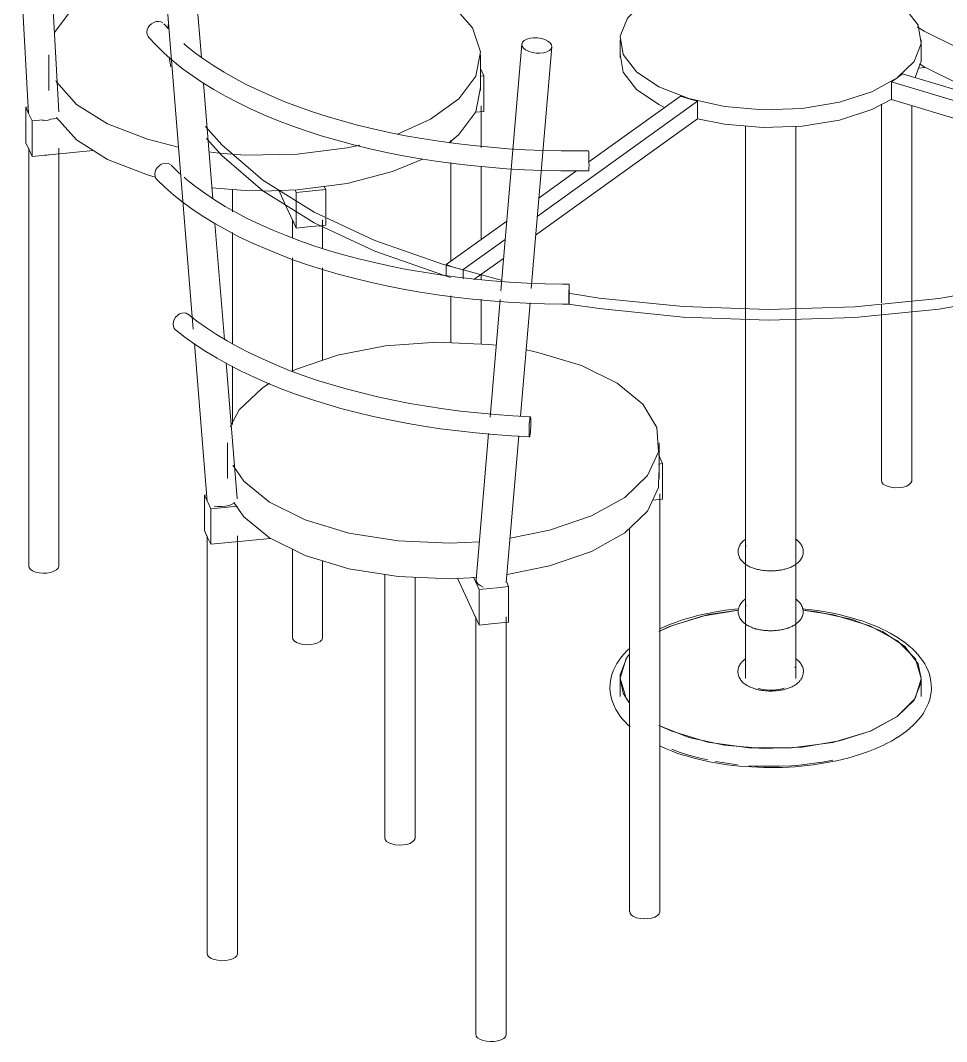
# Model space of a CAD drawing. Header units: millimetres. Extents: x -44545 to 51785, y -22696 to 32686.
# Drawn here: x -11808 to -10886, y 2694 to 3710 of the extents above; entities that cross this region are included whole.
import ezdxf

# ---------------------------------------------------------------- set-up
doc = ezdxf.new("R2010")
doc.units = ezdxf.units.MM
doc.layers.add('I-FURN-PNLS', color=30, linetype='Continuous', lineweight=9)

# ---------------------------------------------------------------- blocks, each defined once
blk = doc.blocks.new('Table Dining 4 Seater-Circular - 1200 mm dia-V80-3D Section 3')
at = {"layer": 'I-FURN-PNLS'}
for p, q in [((-11769.9, 3619.3), (-11799.3, 4145)), ((-11667.5, 3792.2), (-11636, 3403.2)), ((-11627.8, 3673.6), (-11637.6, 3794.6)), ((-11808.1, 3764.6), (-11799.9, 3617.7)), ((-11665.4, 3706.9), (-11660.7, 3701.9)), ((-11661, 3706.5), (-11661.1, 3702.7)), ((-11211.1, 3691.2), (-11211.1, 3673.5)), ((-10911.1, 3673.5), (-10911.1, 3691.2)), ((-11308.9, 3686.8), (-11329.8, 3441.4)), ((-11299.5, 3443.6), (-11279, 3684.2)), ((-11779.9, 3676.1), (-11779.9, 3640.6)), ((-11658.3, 3664.4), (-11659.9, 3673.6)), ((-11349.9, 3640.6), (-11349.9, 3676.1)), ((-11346.6, 3655.3), (-11350, 3662.5)), ((-10907.5, 3663.7), (-10914, 3663)), ((-11616.4, 3533), (-11625.7, 3648.1)), ((-11350, 3654.9), (-11346.6, 3655.3)), ((-11346.6, 3619.9), (-11346.6, 3655.3)), ((-10940.8, 3649.4), (-10580.4, 3541)), ((-10940.8, 3649.4), (-10940.8, 3631.7)), ((-10569.5, 3548.8), (-10930, 3657.2)), ((-11293.5, 3515.4), (-11134, 3630.2)), ((-11150.8, 3635.2), (-11242, 3569.6)), ((-11134, 3612.5), (-11134, 3630.2)), ((-10582.6, 3524), (-10940.8, 3631.7)), ((-11800, 3624.3), (-11802.7, 3624.1)), ((-11802.7, 3624.1), (-11799.6, 3617.3)), ((-11802.7, 3588.6), (-11802.7, 3624.1)), ((-11346.6, 3619.9), (-11355.1, 3619)), ((-11349.5, 3584), (-11349.5, 3625.4)), ((-10950.7, 3627), (-10950.7, 3429.3)), ((-10920.7, 3420.5), (-10920.7, 3625.7)), ((-11799.3, 3616.6), (-11796.4, 3610.4)), ((-11796.4, 3610.4), (-11785.4, 3611.5)), ((-11796.4, 3575), (-11796.4, 3610.4)), ((-11778.2, 3612.2), (-11772, 3612.8)), ((-11134, 3612.5), (-11295.2, 3496.6)), ((-11086, 3605.2), (-11086, 3412.9)), ((-11036.2, 3412.9), (-11036.2, 3605)), ((-11799.5, 3581.7), (-11802.7, 3588.6)), ((-11681.7, 3592.1), (-11650.9, 3584.4)), ((-11379.5, 3591.2), (-11379.5, 3588.5)), ((-11799.8, 3583.2), (-11799.8, 3167.4)), ((-11796.4, 3575), (-11799.5, 3581.7)), ((-11735.6, 3581.1), (-11796.4, 3575)), ((-11769.8, 3167.4), (-11769.8, 3583.2)), ((-11620.6, 3579.5), (-11610.4, 3578.3)), ((-11379.5, 3569.1), (-11379.5, 3470.6)), ((-11674, 3554.5), (-11681.7, 3556.7)), ((-11349.5, 3492.3), (-11349.5, 3565.5)), ((-11254, 3561), (-11292, 3533.7)), ((-11596.8, 3519.8), (-11596.8, 3542.3)), ((-11544, 3526.7), (-11550.9, 3541.5)), ((-11534.6, 3541.7), (-11533.4, 3539.1)), ((-11533.4, 3539.1), (-11504.1, 3542.1)), ((-11533.4, 3520.1), (-11533.4, 3539.1)), ((-11504.1, 3542.1), (-11505.6, 3545.3)), ((-11504.1, 3514.9), (-11504.1, 3542.1)), ((-11536.1, 3509.6), (-11544, 3526.7)), ((-11533.4, 3503.7), (-11533.4, 3520.1)), ((-11605, 3392.9), (-11614.4, 3508.5)), ((-11537.2, 3512), (-11537.2, 3494.4)), ((-11533.4, 3503.7), (-11535.9, 3509)), ((-11509.5, 3506.1), (-11519, 3505.2)), ((-11504.1, 3506.6), (-11509.5, 3506.1)), ((-11507.2, 3505), (-11507.2, 3512)), ((-11504.1, 3506.6), (-11504.1, 3514.2)), ((-11323.9, 3510.7), (-11384.2, 3467.4)), ((-11596.8, 3388.4), (-11596.8, 3499.4)), ((-11519, 3505.2), (-11533.4, 3503.7)), ((-11507.2, 3483.5), (-11507.2, 3505)), ((-11367.3, 3462.4), (-11325.4, 3492.5)), ((-11537.2, 3474.1), (-11537.2, 3361.4)), ((-11384.2, 3456.1), (-11384.2, 3466.3)), ((-11327, 3473.6), (-11356.5, 3452.5)), ((-11507.2, 3372.3), (-11507.2, 3464.2)), ((-11367.4, 3453.3), (-11367.4, 3462.3)), ((-11349.5, 3452.6), (-11349.5, 3457.5)), ((-11379.5, 3436.3), (-11379.5, 3389.5)), ((-11349.5, 3388.2), (-11349.5, 3432.9)), ((-11330.5, 3432.6), (-11340.5, 3315.5)), ((-11310.3, 3316.6), (-11300.7, 3429.3)), ((-10950.7, 3428.1), (-10950.7, 3417.5)), ((-10950.7, 3417.5), (-10950.7, 3252.3)), ((-10920.7, 3252.3), (-10920.7, 3420.5)), ((-11086, 3412.9), (-11086, 3055.6)), ((-11036.2, 3055.6), (-11036.2, 3412.9)), ((-11634.8, 3389), (-11622.1, 3231.8)), ((-11592.2, 3234.2), (-11603.2, 3369.7)), ((-11596.8, 3308.4), (-11596.8, 3366.3)), ((-11560, 3349.4), (-11567.5, 3344.5)), ((-11341.9, 3299.2), (-11354.3, 3153.7)), ((-11324.4, 3151.1), (-11312, 3296.9)), ((-11602, 3290.1), (-11602, 3254.7)), ((-11172, 3254.7), (-11172, 3290.1)), ((-11168.7, 3269.4), (-11172.8, 3278.3)), ((-11172.8, 3269), (-11168.7, 3269.4)), ((-11168.7, 3234), (-11168.7, 3269.4)), ((-11622.4, 3238.4), (-11624.8, 3238.1)), ((-11624.8, 3238.1), (-11621.9, 3231.8)), ((-11624.8, 3202.7), (-11624.8, 3238.1)), ((-11168.7, 3234), (-11178.7, 3233)), ((-11171.5, 2823.4), (-11171.5, 3239.2)), ((-11621.5, 3231.1), (-11618.5, 3224.5)), ((-11618.5, 3224.5), (-11592, 3227.1)), ((-11618.5, 3189.1), (-11618.5, 3224.5)), ((-11621.7, 3196), (-11624.8, 3202.7)), ((-11201.5, 3205.2), (-11201.5, 2823.4)), ((-11622, 3197.5), (-11622, 2781.7)), ((-11618.5, 3189.1), (-11621.7, 3196)), ((-11559.2, 3195), (-11618.5, 3189.1)), ((-11592, 2781.7), (-11592, 3197.5)), ((-11537.2, 3184.1), (-11537.2, 3096.2)), ((-11085.9, 3188.3), (-11085.8, 3186.9)), ((-11507.2, 3096.2), (-11507.2, 3172.7)), ((-11445.2, 3159.1), (-11445.2, 2896.7)), ((-11415.2, 2896.7), (-11415.2, 3156.2)), ((-11351.3, 3108.7), (-11372.8, 3155.3)), ((-11357, 3156.4), (-11351.3, 3144.1)), ((-11322, 3147), (-11323.9, 3151.3)), ((-11351.3, 3144.1), (-11337.1, 3145.5)), ((-11351.3, 3108.7), (-11351.3, 3144.1)), ((-11336.1, 3145.6), (-11322, 3147)), ((-11322, 3111.6), (-11322, 3147)), ((-11085.9, 3128.8), (-11085.8, 3127.4)), ((-11354.5, 3117), (-11354.5, 2701.2)), ((-11336.4, 3110.2), (-11351.3, 3108.7)), ((-11322, 3111.6), (-11336.4, 3110.2)), ((-11324.5, 2701.2), (-11324.5, 3117)), ((-11202.3, 3079), (-11203.8, 3077)), ((-11085.8, 3067.8), (-11086, 3069.2)), ((-11036.5, 3067.4), (-11037.1, 3066.2)), ((-11211.1, 3055.6), (-11211.1, 3037.8)), ((-10917.3, 3035.7), (-10911.1, 3055.3)), ((-10911.1, 3037.8), (-10911.1, 3055.6)), ((-10935.1, 3017.7), (-10917.8, 3034.9)), ((-10935.1, 3017.7), (-10918.3, 3034.1)), ((-10961.9, 3003.2), (-10935.1, 3017.7)), ((-11152.1, 2982.4), (-11159.6, 2985.3)), ((-11123.8, 2974.5), (-11132.5, 2976.5)), ((-11076.2, 2968.4), (-11082.9, 2968.8)), ((-10999.2, 2974.3), (-11011.1, 2972.1))]:
    blk.add_line(p, q, dxfattribs=at)
for points in [[(-11665.6, 3764.4, 0), (-11692.3, 3756.6, 0), (-11730, 3740.1, 0), (-11758.2, 3719.8, 0), (-11774.6, 3698.1, 0)], [(-11432.7, 3597.2, 0), (-11399.8, 3612, 0), (-11371.6, 3632.3, 0), (-11354.7, 3655, 0), (-11350, 3679.1, 0), (-11357.8, 3702.9, 0), (-11377.6, 3725.2, 0), (-11408.3, 3744.6, 0), (-11448.1, 3760, 0)], [(-10935.1, 3653.3, 0), (-10918.3, 3669.7, 0), (-10911.3, 3687.6, 0), (-10914.4, 3705.8, 0), (-10927.6, 3722.9, 0), (-10949.8, 3737.9, 0), (-10979.6, 3749.7, 0), (-11015, 3757.6, 0), (-11053.5, 3760.8, 0), (-11092.5, 3759.4, 0), (-11129.4, 3753.3, 0), (-11161.7, 3742.9, 0), (-11187, 3729, 0)], [(-11187, 3729, 0), (-11203.8, 3712.6, 0), (-11210.9, 3694.7, 0), (-11207.8, 3676.5, 0), (-11194.6, 3659.4, 0), (-11172.4, 3644.4, 0), (-11142.6, 3632.6, 0), (-11107.2, 3624.8, 0), (-11068.7, 3621.5, 0), (-11029.6, 3622.9, 0), (-10992.7, 3629, 0), (-10960.5, 3639.4, 0), (-10935.1, 3653.3, 0)], [(-11682.2, 3698.6, 0), (-11681.9, 3701, 0), (-11680.9, 3703.3, 0), (-11679.5, 3705.4, 0), (-11677.5, 3707.2, 0), (-11675.3, 3708.5, 0), (-11672.9, 3709.2, 0), (-11670.5, 3709.4, 0), (-11668.3, 3708.9, 0), (-11666.4, 3707.9, 0)], [(-10915.1, 3704, 0), (-10908.4, 3699.6, 0), (-10872.9, 3682, 0), (-10829.4, 3668.9, 0), (-10780.4, 3661, 0), (-10728.8, 3658.9, 0), (-10677.5, 3662.5, 0), (-10629.6, 3671.7, 0), (-10587.9, 3686, 0), (-10554.7, 3704.5, 0)], [(-11679.5, 3692.9, 0), (-11680.9, 3694.4, 0), (-11681.9, 3696.4, 0), (-11682.2, 3698.6, 0)], [(-11680.4, 3693.8, 0), (-11673, 3685.7, 0), (-11664.9, 3677.9, 0), (-11656.2, 3670.2, 0), (-11646.9, 3662.7, 0), (-11637, 3655.5, 0), (-11626.5, 3648.4, 0), (-11615.4, 3641.6, 0), (-11603.8, 3635, 0), (-11591.6, 3628.6, 0), (-11578.9, 3622.5, 0), (-11565.8, 3616.6, 0), (-11552.1, 3610.9, 0), (-11538, 3605.6, 0), (-11523.5, 3600.5, 0), (-11508.5, 3595.7, 0), (-11493.2, 3591.2, 0), (-11477.5, 3586.9, 0), (-11461.5, 3583, 0), (-11445.1, 3579.4, 0), (-11428.5, 3576.1, 0), (-11411.6, 3573.1, 0), (-11394.4, 3570.4, 0), (-11377.1, 3568, 0), (-11359.5, 3566, 0), (-11341.8, 3564.3, 0), (-11324, 3562.9, 0), (-11306.1, 3561.8, 0), (-11288.1, 3561.1, 0), (-11270, 3560.7, 0), (-11252, 3560.7, 0), (-11242.1, 3560.8, 0)], [(-11306.5, 3690.4, 0), (-11308.2, 3688.8, 0), (-11308.9, 3686.9, 0), (-11308.6, 3684.9, 0), (-11307.3, 3682.9, 0), (-11305.1, 3681.1, 0), (-11302.1, 3679.7, 0), (-11298.6, 3678.6, 0), (-11294.7, 3678, 0), (-11290.8, 3677.9, 0), (-11287.2, 3678.3, 0), (-11283.9, 3679.2, 0), (-11281.4, 3680.6, 0)], [(-11279, 3684.2, 0), (-11279.3, 3686.2, 0), (-11280.6, 3688.1, 0), (-11282.8, 3689.9, 0), (-11285.8, 3691.4, 0), (-11289.3, 3692.4, 0), (-11293.2, 3693.1, 0), (-11297.1, 3693.1, 0), (-11300.7, 3692.7, 0), (-11304, 3691.8, 0), (-11306.5, 3690.4, 0)], [(-11645.4, 3687.3, 0), (-11643.4, 3685.5, 0), (-11634.7, 3678.6, 0), (-11625.5, 3671.8, 0), (-11615.6, 3665.2, 0), (-11605.2, 3658.8, 0), (-11594.2, 3652.5, 0), (-11582.6, 3646.4, 0), (-11570.5, 3640.6, 0), (-11557.9, 3635, 0), (-11544.7, 3629.5, 0), (-11531.2, 3624.4, 0), (-11517.1, 3619.5, 0), (-11502.6, 3614.8, 0), (-11487.8, 3610.4, 0), (-11472.5, 3606.3, 0), (-11456.9, 3602.5, 0), (-11441, 3599, 0), (-11424.8, 3595.7, 0), (-11408.3, 3592.8, 0), (-11391.5, 3590.2, 0), (-11374.6, 3587.9, 0), (-11357.4, 3585.9, 0), (-11340.1, 3584.2, 0), (-11322.6, 3582.8, 0), (-11305.1, 3581.8, 0), (-11287.5, 3581.1, 0), (-11269.8, 3580.7, 0), (-11252.1, 3580.7, 0), (-11242.5, 3580.8, 0)], [(-11281.4, 3680.6, 0), (-11279.7, 3682.3, 0), (-11279, 3684.2, 0)], [(-11166.7, 3623.9, 0), (-11172.4, 3626.7, 0), (-11194.6, 3641.7, 0), (-11207.8, 3658.8, 0), (-11210.9, 3677, 0)], [(-10911.1, 3673.4, 0), (-10911.3, 3669.9, 0), (-10917.3, 3653.5, 0)], [(-10555.7, 3668.4, 0), (-10587.9, 3650.6, 0), (-10629.6, 3636.3, 0), (-10677.5, 3627.1, 0), (-10728.8, 3623.4, 0), (-10780.4, 3625.6, 0), (-10829.4, 3633.5, 0), (-10872.9, 3646.6, 0), (-10908.4, 3664.2, 0), (-10913, 3667.1, 0)], [(-11772.8, 3650.5, 0), (-11772, 3649.2, 0), (-11752.2, 3626.9, 0), (-11721.5, 3607.5, 0), (-11681.7, 3592.1, 0)], [(-10930, 3657.2, 0), (-10935.1, 3653.3, 0), (-10940.8, 3649.4, 0)], [(-11350, 3643.6, 0), (-11354.7, 3619.6, 0), (-11371.6, 3596.8, 0), (-11381.3, 3588.6, 0)], [(-11134, 3630.2, 0), (-11142.6, 3632.5, 0), (-11150.8, 3635.2, 0)], [(-10941, 3631.6, 0), (-10960.5, 3621.7, 0), (-10992.7, 3611.3, 0), (-11029.6, 3605.2, 0), (-11068.7, 3603.8, 0), (-11107.2, 3607.1, 0), (-11133.9, 3612.5, 0)], [(-11778, 3611.7, 0), (-11781.7, 3610.9, 0), (-11785.6, 3610.5, 0)], [(-11681.7, 3556.7, 0), (-11721.5, 3572.1, 0), (-11752.2, 3591.5, 0), (-11772, 3613.8, 0)], [(-11623.7, 3604.8, 0), (-11607.6, 3586.6, 0), (-11566.8, 3551.6, 0), (-11515.7, 3519.6, 0), (-11455.3, 3491.4, 0), (-11387, 3467.4, 0), (-11329.3, 3452.1, 0)], [(-11379.8, 3454.7, 0), (-11387, 3456.8, 0), (-11455.3, 3480.8, 0), (-11515.7, 3509, 0), (-11566.8, 3541, 0), (-11607.6, 3576, 0), (-11622.7, 3593, 0)], [(-11610.4, 3578.3, 0), (-11584.4, 3576.5, 0), (-11532.6, 3577.2, 0), (-11482.7, 3583.7, 0), (-11470.3, 3586.3, 0)], [(-11242.5, 3580.8, 0), (-11242.4, 3580.6, 0), (-11242.3, 3579.7, 0), (-11242.2, 3578.2, 0), (-11242.1, 3576.2, 0), (-11242.1, 3573.8, 0), (-11242, 3571.2, 0), (-11242, 3568.6, 0), (-11241.9, 3566.2, 0)], [(-11783.8, 3576.2, 0), (-11781.7, 3576.3, 0), (-11779.7, 3576.6, 0)], [(-11674.3, 3557.3, 0), (-11674, 3559.7, 0), (-11673.1, 3562, 0), (-11671.6, 3564.1, 0), (-11669.7, 3566, 0), (-11667.5, 3567.3, 0), (-11665.2, 3568.1, 0), (-11662.8, 3568.3, 0), (-11660.6, 3567.9, 0), (-11658.8, 3566.9, 0)], [(-11407.9, 3572.3, 0), (-11437.5, 3560.1, 0), (-11482.7, 3548.2, 0), (-11532.6, 3541.8, 0), (-11566.8, 3540.6, 0)], [(-11671.6, 3551.6, 0), (-11673.1, 3553.2, 0), (-11674, 3555.1, 0), (-11674.3, 3557.3, 0)], [(-11658.1, 3566.3, 0), (-11650.7, 3559.1, 0), (-11648.2, 3557, 0)], [(-11241.9, 3566.2, 0), (-11242, 3564, 0), (-11242, 3562.4, 0), (-11242.1, 3561.3, 0), (-11242.1, 3560.8, 0)], [(-11672.3, 3552.2, 0), (-11664.2, 3544.4, 0), (-11655.4, 3536.7, 0), (-11646, 3529.3, 0), (-11636, 3522, 0), (-11625.5, 3515, 0), (-11614.4, 3508.2, 0), (-11602.7, 3501.6, 0), (-11590.5, 3495.2, 0), (-11577.7, 3489.1, 0), (-11564.5, 3483.3, 0), (-11550.8, 3477.7, 0), (-11536.7, 3472.3, 0), (-11522.1, 3467.3, 0), (-11507.2, 3462.5, 0), (-11491.8, 3458, 0), (-11476.1, 3453.8, 0), (-11460, 3449.9, 0), (-11443.6, 3446.3, 0), (-11426.9, 3443, 0), (-11410, 3440, 0), (-11392.9, 3437.4, 0), (-11375.5, 3435, 0), (-11357.9, 3433, 0), (-11340.2, 3431.3, 0), (-11322.4, 3430, 0), (-11304.4, 3429, 0), (-11286.4, 3428.3, 0), (-11268.4, 3427.9, 0), (-11261.8, 3427.9, 0)], [(-11645.2, 3554.4, 0), (-11642.6, 3552.1, 0), (-11633.9, 3545.2, 0), (-11624.6, 3538.4, 0), (-11614.7, 3531.8, 0), (-11604.2, 3525.4, 0), (-11593.2, 3519.2, 0), (-11581.5, 3513.1, 0), (-11569.4, 3507.3, 0), (-11556.7, 3501.7, 0), (-11543.5, 3496.3, 0), (-11529.9, 3491.1, 0), (-11515.8, 3486.2, 0), (-11501.3, 3481.6, 0), (-11486.4, 3477.3, 0), (-11471.1, 3473.2, 0), (-11455.5, 3469.4, 0), (-11439.5, 3465.9, 0), (-11423.3, 3462.7, 0), (-11406.8, 3459.8, 0), (-11390, 3457.2, 0), (-11373, 3454.9, 0), (-11355.8, 3452.9, 0), (-11338.5, 3451.3, 0), (-11321.1, 3449.9, 0), (-11303.5, 3448.9, 0), (-11285.9, 3448.3, 0), (-11268.2, 3447.9, 0), (-11261.8, 3447.9, 0)], [(-11262.3, 3438.9, 0), (-11231.8, 3434.2, 0), (-11148.2, 3425.7, 0), (-11062.9, 3422.7, 0), (-10977.4, 3425.4, 0), (-10893.7, 3433.8, 0), (-10813.4, 3447.6, 0), (-10738.2, 3466.6, 0), (-10669.5, 3490.3, 0), (-10608.8, 3518.4, 0), (-10557.3, 3550.2, 0)], [(-11567.1, 3540.7, 0), (-11584.4, 3541.1, 0), (-11617.7, 3543.7, 0)], [(-10557.3, 3539.6, 0), (-10608.8, 3507.8, 0), (-10669.5, 3479.7, 0), (-10738.2, 3455.9, 0), (-10813.4, 3437, 0), (-10893.7, 3423.1, 0), (-10977.4, 3414.8, 0), (-11062.9, 3412.1, 0), (-11148.2, 3415, 0), (-11231.8, 3423.6, 0), (-11262.3, 3428.2, 0)], [(-11537.2, 3512, 0), (-11536.8, 3510.5, 0), (-11535.5, 3508.8, 0)], [(-11384.2, 3467.4, 0), (-11376.3, 3464.5, 0), (-11367.4, 3462.3, 0)], [(-11261.8, 3447.9, 0), (-11261.8, 3447.7, 0), (-11261.8, 3446.7, 0), (-11261.8, 3445.2, 0), (-11261.8, 3443.2, 0), (-11261.9, 3440.9, 0), (-11261.9, 3438.3, 0), (-11261.9, 3435.7, 0), (-11261.9, 3433.2, 0)], [(-11261.7, 3442.5, 0), (-11261.7, 3444.7, 0), (-11261.8, 3446.4, 0)], [(-11261.8, 3429, 0), (-11261.8, 3430.5, 0), (-11261.8, 3432.6, 0), (-11261.8, 3434.9, 0), (-11261.8, 3437.5, 0), (-11261.7, 3440.1, 0), (-11261.7, 3442.5, 0)], [(-11261.9, 3433.2, 0), (-11261.9, 3431.1, 0), (-11261.9, 3429.4, 0), (-11261.9, 3428.3, 0), (-11261.8, 3427.9, 0)], [(-11656.1, 3408, 0), (-11655.8, 3410.4, 0), (-11654.9, 3412.8, 0), (-11653.6, 3415, 0), (-11651.8, 3416.8, 0), (-11649.7, 3418.3, 0), (-11647.4, 3419.2, 0), (-11645.2, 3419.5, 0), (-11643.1, 3419.1, 0), (-11641.3, 3418.2, 0)], [(-11641.1, 3418.1, 0), (-11632.3, 3411.2, 0), (-11622.9, 3404.5, 0), (-11612.9, 3397.9, 0), (-11602.3, 3391.5, 0), (-11591.1, 3385.3, 0), (-11579.4, 3379.3, 0), (-11567.1, 3373.5, 0), (-11554.3, 3367.9, 0), (-11541.1, 3362.5, 0), (-11527.4, 3357.4, 0), (-11513.2, 3352.6, 0), (-11498.6, 3348, 0), (-11483.7, 3343.7, 0), (-11468.3, 3339.7, 0), (-11452.6, 3335.9, 0), (-11436.6, 3332.5, 0), (-11420.3, 3329.3, 0), (-11403.7, 3326.5, 0), (-11386.9, 3323.9, 0), (-11369.9, 3321.7, 0), (-11352.7, 3319.8, 0), (-11335.4, 3318.2, 0), (-11317.9, 3317, 0), (-11300.3, 3316, 0)], [(-11653.6, 3402.4, 0), (-11654.9, 3403.9, 0), (-11655.8, 3405.8, 0), (-11656.1, 3408, 0)], [(-11653.7, 3402.6, 0), (-11644.3, 3395.2, 0), (-11634.2, 3387.9, 0), (-11623.5, 3381, 0), (-11612.3, 3374.2, 0), (-11600.5, 3367.6, 0), (-11588.2, 3361.3, 0), (-11575.4, 3355.3, 0), (-11562.1, 3349.4, 0), (-11548.3, 3343.9, 0), (-11534.1, 3338.6, 0), (-11519.4, 3333.6, 0), (-11504.4, 3328.9, 0), (-11489, 3324.4, 0), (-11473.2, 3320.3, 0), (-11457, 3316.4, 0), (-11440.6, 3312.9, 0), (-11423.9, 3309.7, 0), (-11406.9, 3306.7, 0), (-11389.7, 3304.1, 0), (-11372.3, 3301.9, 0), (-11354.7, 3299.9, 0), (-11337, 3298.3, 0), (-11319.1, 3297, 0), (-11301.2, 3296, 0)], [(-11334, 3387.1, 0), (-11341.8, 3387.9, 0), (-11393.4, 3390.1, 0), (-11444.7, 3386.5, 0), (-11492.5, 3377.3, 0), (-11534.3, 3363, 0), (-11537.7, 3361.5, 0)], [(-11206.4, 3235.8, 0), (-11183.7, 3257.5, 0), (-11172.8, 3281.1, 0), (-11174.4, 3305.2, 0), (-11188.3, 3328.4, 0), (-11213.8, 3349.4, 0), (-11249.3, 3367, 0), (-11292.8, 3380, 0), (-11304.3, 3382.5, 0)], [(-11567.5, 3344.5, 0), (-11590.2, 3322.8, 0), (-11599.3, 3305.9, 0)], [(-11299.8, 3310.7, 0), (-11299.9, 3312.8, 0), (-11299.9, 3314.5, 0), (-11300.1, 3315.6, 0), (-11300.3, 3316, 0), (-11300.5, 3315.8, 0), (-11300.8, 3314.9, 0), (-11301, 3313.4, 0), (-11301.2, 3311.4, 0), (-11301.4, 3309, 0), (-11301.6, 3306.4, 0), (-11301.7, 3303.8, 0), (-11301.7, 3301.4, 0)], [(-11301.2, 3296, 0), (-11301, 3296.3, 0), (-11300.8, 3297.2, 0), (-11300.5, 3298.7, 0), (-11300.3, 3300.7, 0), (-11300.1, 3303, 0), (-11299.9, 3305.6, 0), (-11299.9, 3308.2, 0), (-11299.8, 3310.7, 0)], [(-11301.7, 3301.4, 0), (-11301.7, 3299.3, 0), (-11301.6, 3297.6, 0), (-11301.4, 3296.5, 0), (-11301.2, 3296, 0)], [(-11596.6, 3268, 0), (-11585.6, 3251.9, 0), (-11560.2, 3230.9, 0), (-11524.6, 3213.3, 0), (-11481.1, 3200.2, 0), (-11432.1, 3192.4, 0), (-11380.5, 3190.2, 0), (-11350.7, 3191.6, 0)], [(-11172.3, 3260.2, 0), (-11172.8, 3245.7, 0), (-11183.7, 3222.1, 0), (-11206.4, 3200.4, 0)], [(-10923.1, 3248.5, 0), (-10925.7, 3247.1, 0), (-10928.9, 3246.1, 0), (-10932.6, 3245.5, 0), (-10936.5, 3245.3, 0), (-10940.3, 3245.7, 0), (-10943.9, 3246.5, 0), (-10946.8, 3247.6, 0), (-10949.1, 3249.1, 0), (-10950.4, 3250.9, 0), (-10950.7, 3252.7, 0)], [(-10920.7, 3252.3, 0), (-10920.7, 3252, 0), (-10921.4, 3250.2, 0), (-10923.1, 3248.5, 0)], [(-11320.3, 3195.1, 0), (-11281.4, 3203, 0), (-11239.6, 3217.3, 0), (-11206.4, 3235.8, 0)], [(-11594.6, 3230.4, 0), (-11597.1, 3228.9, 0), (-11600.3, 3227.8, 0), (-11604, 3227, 0), (-11607.9, 3226.6, 0), (-11611.8, 3226.6, 0), (-11615.3, 3227.1, 0)], [(-11353.8, 3155.9, 0), (-11380.5, 3154.8, 0), (-11432.1, 3157, 0), (-11481.1, 3164.8, 0), (-11524.6, 3177.9, 0), (-11560.2, 3195.5, 0), (-11585.6, 3216.5, 0), (-11595.6, 3230.6, 0)], [(-11206.4, 3200.4, 0), (-11239.6, 3181.9, 0), (-11281.4, 3167.6, 0), (-11323.5, 3159.2, 0)], [(-11086.1, 3194.2, 0), (-11086.9, 3193.6, 0), (-11087.7, 3193, 0), (-11088.4, 3192.4, 0), (-11089.1, 3191.7, 0), (-11089.8, 3191, 0), (-11090.4, 3190.2, 0), (-11091, 3189.4, 0), (-11091.6, 3188.5, 0), (-11092, 3187.6, 0), (-11092.5, 3186.6, 0), (-11092.8, 3185.6, 0), (-11093.1, 3184.6, 0), (-11093.3, 3183.5, 0), (-11093.4, 3182.4, 0), (-11093.4, 3181.3, 0), (-11093.4, 3180.2, 0), (-11093.2, 3179.1, 0), (-11092.9, 3178, 0), (-11092.6, 3177, 0), (-11092.2, 3176, 0), (-11091.7, 3175.1, 0), (-11091.1, 3174.2, 0), (-11090.6, 3173.4, 0), (-11089.9, 3172.6, 0), (-11089.3, 3171.9, 0), (-11088.6, 3171.2, 0), (-11087.9, 3170.5, 0), (-11087.1, 3169.9, 0), (-11086.3, 3169.3, 0), (-11085.5, 3168.8, 0), (-11084.7, 3168.2, 0), (-11083.8, 3167.7, 0), (-11083, 3167.3, 0), (-11082.1, 3166.8, 0), (-11081.1, 3166.4, 0), (-11080.2, 3166, 0), (-11079.3, 3165.7, 0), (-11078.3, 3165.3, 0), (-11077.3, 3165, 0), (-11076.7, 3164.8, 0)], [(-11036.3, 3194.4, 0), (-11035.5, 3193.8, 0), (-11034.7, 3193.2, 0), (-11034, 3192.6, 0), (-11033.3, 3191.9, 0), (-11032.6, 3191.2, 0), (-11031.9, 3190.4, 0), (-11031.3, 3189.6, 0), (-11030.8, 3188.8, 0), (-11030.3, 3187.9, 0), (-11029.8, 3186.9, 0), (-11029.4, 3185.9, 0), (-11029.1, 3184.9, 0), (-11028.9, 3183.8, 0), (-11028.8, 3182.7, 0), (-11028.7, 3181.6, 0), (-11028.8, 3180.5, 0), (-11028.9, 3179.4, 0), (-11029.2, 3178.3, 0), (-11029.5, 3177.3, 0), (-11029.9, 3176.3, 0), (-11030.3, 3175.4, 0), (-11030.9, 3174.5, 0), (-11031.4, 3173.6, 0), (-11032, 3172.8, 0), (-11032.7, 3172.1, 0), (-11033.4, 3171.4, 0), (-11034.1, 3170.7, 0), (-11034.9, 3170.1, 0), (-11035.6, 3169.5, 0), (-11036.4, 3168.9, 0), (-11037.2, 3168.4, 0), (-11038.1, 3167.9, 0), (-11039, 3167.4, 0), (-11039.8, 3167, 0), (-11040.8, 3166.5, 0), (-11041.7, 3166.1, 0), (-11042.6, 3165.8, 0), (-11043.6, 3165.4, 0), (-11044.6, 3165.1, 0), (-11045.6, 3164.8, 0), (-11046.6, 3164.5, 0), (-11047.6, 3164.2, 0), (-11048.7, 3164, 0), (-11049.8, 3163.7, 0), (-11050.8, 3163.5, 0), (-11051.9, 3163.3, 0), (-11053, 3163.2, 0), (-11054.1, 3163, 0), (-11055.2, 3162.9, 0), (-11056.4, 3162.8, 0), (-11057.5, 3162.7, 0), (-11058.6, 3162.7, 0), (-11059.7, 3162.7, 0), (-11060.9, 3162.6, 0), (-11062, 3162.6, 0), (-11063.1, 3162.7, 0), (-11064.3, 3162.7, 0), (-11065.4, 3162.8, 0), (-11066.5, 3162.9, 0), (-11067.6, 3163, 0), (-11068.7, 3163.1, 0), (-11069.8, 3163.3, 0), (-11070.9, 3163.5, 0), (-11072, 3163.7, 0), (-11073.1, 3163.9, 0), (-11074.1, 3164.1, 0), (-11075.2, 3164.4, 0), (-11076.2, 3164.6, 0), (-11076.7, 3164.8, 0)], [(-11793, 3161.5, 0), (-11796, 3162.7, 0), (-11798.2, 3164.2, 0), (-11799.5, 3165.9, 0), (-11799.8, 3167.7, 0)], [(-11769.8, 3167.4, 0), (-11769.9, 3167, 0), (-11770.6, 3165.2, 0), (-11772.2, 3163.6, 0), (-11774.8, 3162.2, 0), (-11778, 3161.1, 0), (-11781.7, 3160.5, 0), (-11785.6, 3160.4, 0), (-11789.4, 3160.7, 0), (-11793, 3161.5, 0)], [(-11347.5, 3146.5, 0), (-11350.4, 3148, 0), (-11352.7, 3149.8, 0), (-11354, 3151.7, 0), (-11354.3, 3153.7, 0)], [(-11086.1, 3134.7, 0), (-11086.9, 3134.1, 0), (-11087.7, 3133.5, 0), (-11088.4, 3132.8, 0), (-11089.1, 3132.1, 0), (-11089.8, 3131.4, 0), (-11090.4, 3130.6, 0), (-11091, 3129.8, 0), (-11091.6, 3128.9, 0), (-11092, 3128, 0), (-11092.5, 3127.1, 0), (-11092.8, 3126, 0), (-11093.1, 3125, 0), (-11093.3, 3123.9, 0), (-11093.4, 3122.8, 0), (-11093.4, 3121.7, 0), (-11093.4, 3120.6, 0), (-11093.2, 3119.5, 0), (-11092.9, 3118.5, 0), (-11092.6, 3117.5, 0), (-11092.2, 3116.5, 0), (-11091.7, 3115.6, 0), (-11091.1, 3114.7, 0), (-11090.6, 3113.8, 0), (-11089.9, 3113.1, 0), (-11089.3, 3112.3, 0), (-11088.6, 3111.6, 0), (-11087.9, 3111, 0), (-11087.1, 3110.3, 0), (-11086.3, 3109.8, 0), (-11085.5, 3109.2, 0), (-11084.7, 3108.7, 0), (-11083.8, 3108.2, 0), (-11083, 3107.7, 0), (-11082.1, 3107.3, 0), (-11081.1, 3106.9, 0), (-11080.2, 3106.5, 0), (-11079.3, 3106.1, 0), (-11078.3, 3105.7, 0), (-11077.3, 3105.4, 0), (-11076.7, 3105.2, 0)], [(-11036.3, 3134.8, 0), (-11035.5, 3134.2, 0), (-11034.7, 3133.6, 0), (-11034, 3133, 0), (-11033.3, 3132.3, 0), (-11032.6, 3131.6, 0), (-11031.9, 3130.9, 0), (-11031.3, 3130.1, 0), (-11030.8, 3129.2, 0), (-11030.3, 3128.3, 0), (-11029.8, 3127.3, 0), (-11029.4, 3126.3, 0), (-11029.1, 3125.3, 0), (-11028.9, 3124.2, 0), (-11028.8, 3123.1, 0), (-11028.7, 3122, 0), (-11028.8, 3120.9, 0), (-11028.9, 3119.8, 0), (-11029.2, 3118.8, 0), (-11029.5, 3117.8, 0), (-11029.9, 3116.8, 0), (-11030.3, 3115.8, 0), (-11030.9, 3114.9, 0), (-11031.4, 3114.1, 0), (-11032, 3113.3, 0), (-11032.7, 3112.5, 0), (-11033.4, 3111.8, 0), (-11034.1, 3111.2, 0), (-11034.9, 3110.5, 0), (-11035.6, 3109.9, 0), (-11036.4, 3109.4, 0), (-11037.2, 3108.8, 0), (-11038.1, 3108.3, 0), (-11039, 3107.9, 0), (-11039.8, 3107.4, 0), (-11040.8, 3107, 0), (-11041.7, 3106.6, 0), (-11042.6, 3106.2, 0), (-11043.6, 3105.8, 0), (-11044.6, 3105.5, 0), (-11045.6, 3105.2, 0), (-11046.6, 3104.9, 0), (-11047.6, 3104.6, 0), (-11048.7, 3104.4, 0), (-11049.8, 3104.2, 0), (-11050.8, 3104, 0), (-11051.9, 3103.8, 0), (-11053, 3103.6, 0), (-11054.1, 3103.5, 0), (-11055.2, 3103.4, 0), (-11056.4, 3103.3, 0), (-11057.5, 3103.2, 0), (-11058.6, 3103.1, 0), (-11059.7, 3103.1, 0), (-11060.9, 3103.1, 0), (-11062, 3103.1, 0), (-11063.1, 3103.1, 0), (-11064.3, 3103.2, 0), (-11065.4, 3103.2, 0), (-11066.5, 3103.3, 0), (-11067.6, 3103.4, 0), (-11068.7, 3103.6, 0), (-11069.8, 3103.7, 0), (-11070.9, 3103.9, 0), (-11072, 3104.1, 0), (-11073.1, 3104.3, 0), (-11074.1, 3104.5, 0), (-11075.2, 3104.8, 0), (-11076.2, 3105.1, 0), (-11076.7, 3105.2, 0)], [(-11093.3, 3123.7, 0), (-11123, 3119.1, 0), (-11159, 3108.4, 0), (-11172.6, 3102.2, 0)], [(-11093, 3123.7, 0), (-11129.4, 3117.7, 0), (-11161.7, 3107.3, 0), (-11172.3, 3102.4, 0)], [(-11094.1, 3124.8, 0), (-11100.1, 3124.1, 0), (-11106.1, 3123.4, 0), (-11112, 3122.5, 0), (-11117.8, 3121.5, 0), (-11123.6, 3120.3, 0), (-11129.2, 3119.1, 0), (-11134.8, 3117.8, 0), (-11140.2, 3116.4, 0), (-11145.6, 3114.8, 0), (-11150.8, 3113.2, 0), (-11155.8, 3111.4, 0), (-11160.8, 3109.6, 0), (-11165.6, 3107.7, 0), (-11170.2, 3105.6, 0), (-11171.5, 3105, 0)], [(-10929.3, 3000.7, 0), (-10925.8, 3003.3, 0), (-10922.5, 3006, 0), (-10919.4, 3008.9, 0), (-10916.5, 3011.8, 0), (-10913.8, 3014.8, 0), (-10911.4, 3017.8, 0), (-10909.1, 3021, 0), (-10907.2, 3024.3, 0), (-10905.5, 3027.6, 0), (-10904, 3031.1, 0), (-10902.8, 3034.6, 0), (-10902, 3038.2, 0), (-10901.4, 3041.8, 0), (-10901.1, 3045.4, 0), (-10901.2, 3049.1, 0), (-10901.5, 3052.7, 0), (-10902.2, 3056.3, 0), (-10903.1, 3059.9, 0), (-10904.4, 3063.3, 0), (-10905.9, 3066.8, 0), (-10907.7, 3070.1, 0), (-10909.8, 3073.3, 0), (-10912.1, 3076.5, 0), (-10914.6, 3079.5, 0), (-10917.3, 3082.5, 0), (-10920.3, 3085.4, 0), (-10923.4, 3088.2, 0), (-10926.8, 3090.9, 0), (-10930.4, 3093.5, 0), (-10934.1, 3096, 0), (-10938, 3098.4, 0), (-10942.1, 3100.7, 0), (-10946.4, 3103, 0), (-10950.9, 3105.1, 0), (-10955.5, 3107.2, 0), (-10960.2, 3109.1, 0), (-10965.1, 3111, 0), (-10970.1, 3112.8, 0), (-10975.3, 3114.4, 0), (-10980.6, 3116, 0), (-10986, 3117.4, 0), (-10991.6, 3118.8, 0), (-10997.2, 3120.1, 0), (-11002.9, 3121.2, 0), (-11008.7, 3122.2, 0), (-11014.6, 3123.1, 0), (-11020.6, 3124, 0), (-11026.6, 3124.7, 0), (-11029.7, 3125, 0)], [(-10911.1, 3055.6, 0), (-10917, 3075, 0), (-10934.7, 3093.1, 0), (-10962.5, 3108.1, 0), (-10998.4, 3118.9, 0), (-11029, 3123.7, 0)], [(-10911.1, 3055.5, 0), (-10914.4, 3070.2, 0), (-10927.6, 3087.3, 0), (-10949.8, 3102.3, 0), (-10979.6, 3114.1, 0), (-11015, 3121.9, 0), (-11028.4, 3123.6, 0)], [(-11530.3, 3090.3, 0), (-11533.3, 3091.5, 0), (-11535.5, 3093, 0), (-11536.8, 3094.7, 0), (-11537.2, 3096.5, 0)], [(-11507.2, 3096.2, 0), (-11507.2, 3095.8, 0), (-11507.9, 3094, 0), (-11509.6, 3092.4, 0), (-11512.1, 3091, 0), (-11515.3, 3090, 0), (-11519, 3089.3, 0), (-11522.9, 3089.2, 0), (-11526.8, 3089.5, 0), (-11530.3, 3090.3, 0)], [(-11201.1, 3007.3, 0), (-11203.3, 3009.3, 0), (-11206.1, 3012.3, 0), (-11208.8, 3015.3, 0), (-11211.2, 3018.4, 0), (-11213.4, 3021.6, 0), (-11215.3, 3024.8, 0), (-11217, 3028.2, 0), (-11218.4, 3031.7, 0), (-11219.5, 3035.2, 0), (-11220.3, 3038.8, 0), (-11220.9, 3042.4, 0), (-11221.1, 3046, 0), (-11221, 3049.7, 0), (-11220.6, 3053.3, 0), (-11219.9, 3056.9, 0), (-11218.8, 3060.4, 0), (-11217.5, 3063.9, 0), (-11216, 3067.3, 0), (-11214.1, 3070.6, 0), (-11212, 3073.9, 0), (-11209.7, 3077, 0), (-11207.1, 3080, 0), (-11204.4, 3083, 0), (-11201.4, 3085.9, 0)], [(-11202.7, 3078.6, 0), (-11204.9, 3075.4, 0), (-11211.1, 3055.8, 0), (-11205.1, 3036.1, 0), (-11202.1, 3031.8, 0)], [(-11204.3, 3076.4, 0), (-11210.9, 3059.1, 0), (-11211.1, 3055.8, 0)], [(-11086.3, 3075.1, 0), (-11087, 3074.5, 0), (-11087.8, 3073.9, 0), (-11088.6, 3073.2, 0), (-11089.3, 3072.5, 0), (-11090, 3071.8, 0), (-11090.6, 3071, 0), (-11091.2, 3070.2, 0), (-11091.8, 3069.3, 0), (-11092.3, 3068.4, 0), (-11092.7, 3067.4, 0), (-11093.1, 3066.4, 0), (-11093.3, 3065.3, 0), (-11093.5, 3064.2, 0), (-11093.7, 3063.1, 0), (-11093.7, 3062, 0), (-11093.6, 3060.8, 0), (-11093.4, 3059.7, 0), (-11093.1, 3058.7, 0), (-11092.8, 3057.6, 0), (-11092.4, 3056.6, 0), (-11091.9, 3055.7, 0), (-11091.3, 3054.8, 0), (-11090.7, 3054, 0), (-11090.1, 3053.2, 0), (-11089.4, 3052.4, 0), (-11088.7, 3051.7, 0), (-11088, 3051, 0), (-11087.2, 3050.4, 0), (-11086.5, 3049.8, 0), (-11085.6, 3049.3, 0), (-11084.8, 3048.7, 0), (-11083.9, 3048.2, 0), (-11083.1, 3047.8, 0), (-11082.2, 3047.3, 0), (-11081.2, 3046.9, 0), (-11080.3, 3046.5, 0), (-11079.3, 3046.1, 0), (-11078.4, 3045.8, 0), (-11077.4, 3045.5, 0), (-11076.8, 3045.3, 0)], [(-11036.2, 3075.2, 0), (-11035.4, 3074.7, 0), (-11034.6, 3074.1, 0), (-11033.8, 3073.4, 0), (-11033.1, 3072.7, 0), (-11032.4, 3072, 0), (-11031.8, 3071.2, 0), (-11031.1, 3070.4, 0), (-11030.6, 3069.6, 0), (-11030.1, 3068.6, 0), (-11029.6, 3067.7, 0), (-11029.2, 3066.7, 0), (-11028.9, 3065.6, 0), (-11028.7, 3064.5, 0), (-11028.5, 3063.4, 0), (-11028.5, 3062.3, 0), (-11028.6, 3061.2, 0), (-11028.7, 3060.1, 0), (-11029, 3059, 0), (-11029.3, 3057.9, 0), (-11029.7, 3056.9, 0), (-11030.1, 3056, 0), (-11030.7, 3055.1, 0), (-11031.2, 3054.2, 0), (-11031.9, 3053.4, 0), (-11032.5, 3052.6, 0), (-11033.2, 3051.9, 0), (-11034, 3051.2, 0), (-11034.7, 3050.6, 0), (-11035.5, 3050, 0), (-11036.3, 3049.4, 0), (-11037.1, 3048.9, 0), (-11038, 3048.4, 0), (-11038.8, 3047.9, 0), (-11039.7, 3047.4, 0), (-11040.7, 3047, 0), (-11041.6, 3046.6, 0), (-11042.6, 3046.2, 0), (-11043.5, 3045.9, 0), (-11044.5, 3045.5, 0), (-11045.5, 3045.2, 0), (-11046.6, 3044.9, 0), (-11047.6, 3044.7, 0), (-11048.6, 3044.4, 0), (-11049.7, 3044.2, 0), (-11050.8, 3044, 0), (-11051.9, 3043.8, 0), (-11053, 3043.6, 0), (-11054.1, 3043.5, 0), (-11055.2, 3043.4, 0), (-11056.3, 3043.3, 0), (-11057.5, 3043.2, 0), (-11058.6, 3043.2, 0), (-11059.7, 3043.1, 0), (-11060.9, 3043.1, 0), (-11062, 3043.1, 0), (-11063.1, 3043.1, 0), (-11064.3, 3043.2, 0), (-11065.4, 3043.3, 0), (-11066.5, 3043.3, 0), (-11067.7, 3043.5, 0), (-11068.8, 3043.6, 0), (-11069.9, 3043.7, 0), (-11071, 3043.9, 0), (-11072.1, 3044.1, 0), (-11073.1, 3044.3, 0), (-11074.2, 3044.6, 0), (-11075.2, 3044.8, 0), (-11076.3, 3045.1, 0), (-11076.8, 3045.3, 0)], [(-11211.1, 3055.6, 0), (-11207.8, 3040.9, 0), (-11202.3, 3032.1, 0)], [(-10917.8, 3034.9, 0), (-10911.3, 3052, 0), (-10911.1, 3055.3, 0)], [(-11059.4, 3044, 0), (-11062.3, 3044, 0), (-11068.7, 3044.5, 0), (-11073.7, 3045.6, 0)], [(-11047.6, 3045.8, 0), (-11049.8, 3045.3, 0), (-11055.9, 3044.2, 0), (-11059.1, 3044, 0)], [(-11172.6, 3008.9, 0), (-11159.6, 3003, 0), (-11123.8, 2992.2, 0), (-11082.9, 2986.5, 0), (-11040.2, 2986.5, 0), (-10999.2, 2992, 0), (-10963.2, 3002.7, 0)], [(-11171.6, 3008.4, 0), (-11142.6, 2997, 0), (-11107.2, 2989.2, 0), (-11068.7, 2985.9, 0), (-11029.6, 2987.3, 0), (-10992.7, 2993.4, 0), (-10961.9, 3003.2, 0)], [(-10961.6, 3003.3, 0), (-10960.5, 3003.8, 0), (-10935.1, 3017.7, 0)], [(-10929.3, 3000.7, 0), (-10933, 2998.1, 0), (-10936.9, 2995.7, 0), (-10940.9, 2993.3, 0), (-10945.1, 2991.1, 0), (-10949.5, 2988.9, 0), (-10954.1, 2986.8, 0), (-10958.8, 2984.8, 0), (-10963.7, 2982.9, 0), (-10968.7, 2981.1, 0), (-10973.8, 2979.5, 0), (-10979.1, 2977.9, 0), (-10984.4, 2976.4, 0), (-10989.9, 2975, 0), (-10995.5, 2973.7, 0), (-11001.2, 2972.5, 0), (-11007, 2971.5, 0), (-11012.9, 2970.5, 0), (-11018.8, 2969.7, 0), (-11024.8, 2968.9, 0), (-11030.9, 2968.3, 0), (-11037, 2967.8, 0), (-11043.1, 2967.4, 0), (-11049.2, 2967.1, 0), (-11055.4, 2967, 0), (-11061.6, 2966.9, 0), (-11067.8, 2967, 0), (-11074, 2967.2, 0), (-11080.1, 2967.5, 0), (-11086.2, 2967.9, 0), (-11092.3, 2968.4, 0), (-11098.4, 2969.1, 0), (-11104.4, 2969.8, 0), (-11110.3, 2970.7, 0), (-11116.1, 2971.6, 0), (-11121.9, 2972.7, 0), (-11127.6, 2973.9, 0), (-11133.2, 2975.2, 0), (-11138.6, 2976.6, 0), (-11144, 2978.1, 0), (-11149.2, 2979.7, 0), (-11154.4, 2981.4, 0), (-11159.3, 2983.2, 0), (-11164.2, 2985.2, 0), (-11168.9, 2987.2, 0), (-11171.5, 2988.4, 0)], [(-11132.5, 2976.5, 0), (-11142.6, 2979.3, 0), (-11152.1, 2982.4, 0)], [(-11094, 2969.8, 0), (-11107.2, 2971.5, 0), (-11116, 2972.9, 0)], [(-11052.3, 2968.2, 0), (-11068.7, 2968.2, 0), (-11076.3, 2968.4, 0)], [(-11035.2, 2969.1, 0), (-11040.2, 2968.8, 0), (-11052.4, 2968.2, 0)], [(-11010.2, 2972.2, 0), (-11029.6, 2969.6, 0), (-11035.4, 2969.1, 0)], [(-11417.6, 2892.9, 0), (-11420.2, 2891.5, 0), (-11423.4, 2890.5, 0), (-11427.1, 2889.9, 0), (-11431, 2889.8, 0), (-11434.8, 2890.1, 0), (-11438.4, 2890.9, 0), (-11441.3, 2892, 0), (-11443.6, 2893.5, 0), (-11444.9, 2895.3, 0), (-11445.2, 2897.1, 0)], [(-11415.2, 2896.7, 0), (-11415.2, 2896.4, 0), (-11415.9, 2894.6, 0), (-11417.6, 2892.9, 0)], [(-11173.9, 2819.6, 0), (-11176.4, 2818.2, 0), (-11179.6, 2817.2, 0), (-11183.3, 2816.6, 0), (-11187.2, 2816.4, 0), (-11191.1, 2816.7, 0), (-11194.6, 2817.5, 0), (-11197.6, 2818.7, 0), (-11199.8, 2820.2, 0), (-11201.1, 2821.9, 0), (-11201.4, 2823.7, 0)], [(-11171.5, 2823.4, 0), (-11171.5, 2823, 0), (-11172.2, 2821.2, 0), (-11173.9, 2819.6, 0)], [(-11594.4, 2777.9, 0), (-11597, 2776.5, 0), (-11600.2, 2775.5, 0), (-11603.9, 2774.9, 0), (-11607.8, 2774.7, 0), (-11611.6, 2775.1, 0), (-11615.2, 2775.8, 0), (-11618.1, 2777, 0), (-11620.4, 2778.5, 0), (-11621.7, 2780.2, 0), (-11622, 2782, 0)], [(-11592, 2781.7, 0), (-11592, 2781.3, 0), (-11592.7, 2779.5, 0), (-11594.4, 2777.9, 0)], [(-11326.9, 2697.4, 0), (-11329.5, 2696, 0), (-11332.7, 2695, 0), (-11336.4, 2694.4, 0), (-11340.3, 2694.2, 0), (-11344.1, 2694.6, 0), (-11347.7, 2695.4, 0), (-11350.6, 2696.5, 0), (-11352.9, 2698, 0), (-11354.2, 2699.7, 0), (-11354.5, 2701.6, 0)], [(-11324.5, 2701.2, 0), (-11324.5, 2700.9, 0), (-11325.2, 2699.1, 0), (-11326.9, 2697.4, 0)]]:
    blk.add_polyline3d(points, dxfattribs=at)

msp = doc.modelspace()

# ---------------------------------------------------------------- block references
at = {"layer": 'I-FURN-PNLS'}
msp.add_blockref('Table Dining 4 Seater-Circular - 1200 mm dia-V80-3D Section 3', (0, 0), dxfattribs=at)

doc.saveas('drawing.dxf')
